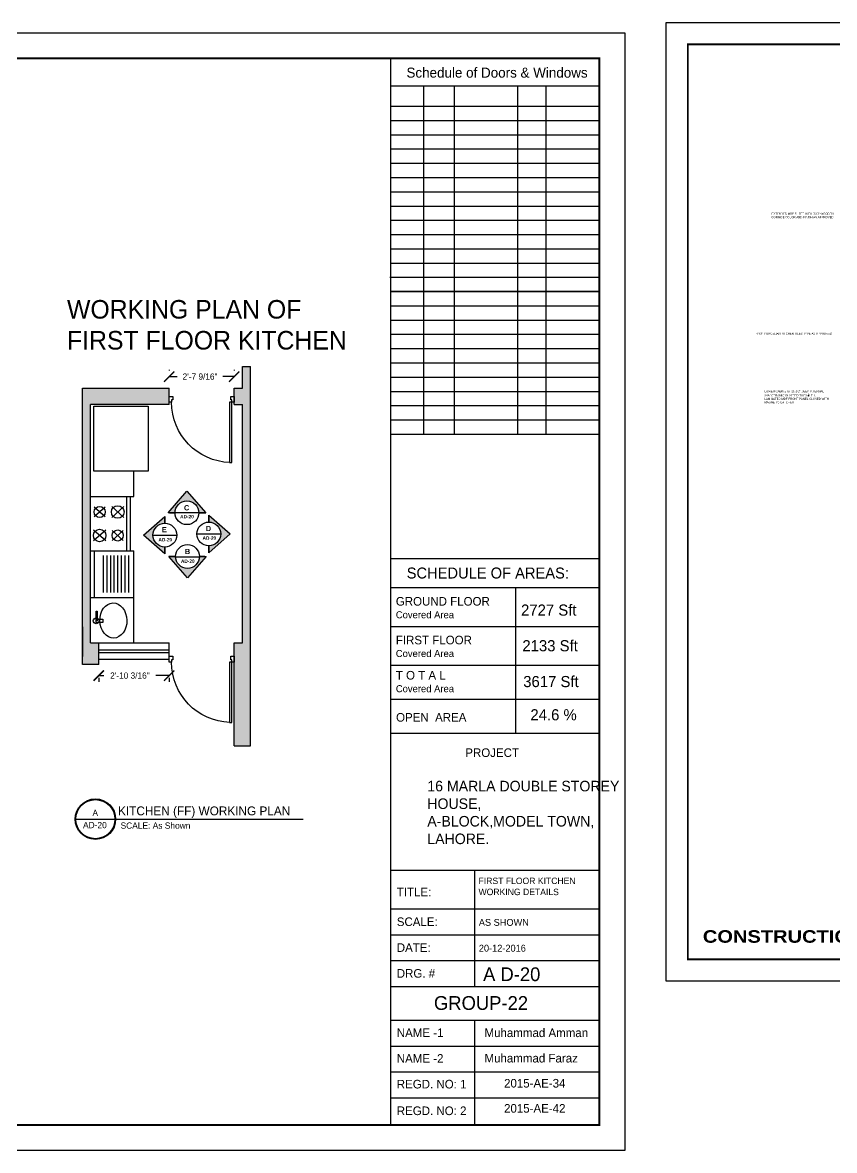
# Model space of a CAD drawing. Extents: x 10753 to 18704, y -5361 to 1140.
# Drawn here: x 16120 to 16513, y -4579 to -4032 of the extents above; entities that cross this region are included whole.
import ezdxf
from ezdxf.enums import TextEntityAlignment as Align

# ---------------------------------------------------------------- set-up
doc = ezdxf.new("R2010")
doc.units = 0
doc.header["$LTSCALE"] = 30
doc.header["$MEASUREMENT"] = 0
doc.header["$PDMODE"] = 3
doc.layers.get('0').update_dxf_attribs({"linetype": 'CONTINUOUS'})
doc.layers.get('DEFPOINTS').update_dxf_attribs({"linetype": 'CONTINUOUS'})
for name, color, linetype in [('SEAL', 1, 'CONTINUOUS'), ('SLINE', 3, 'CONTINUOUS'), ('W', 7, 'CONTINUOUS'), ('WALL', 2, 'CONTINUOUS'), ('Walls Hatch', 51, 'CONTINUOUS'), ('WL', 9, 'CONTINUOUS')]:
    doc.layers.add(name, color=color, linetype=linetype)
doc.styles.add('EE', font='eurr____.ttf')
doc.styles.add('ROMAND', font='stylu.ttf', dxfattribs={"height": 2})
doc.styles.add('SEAL TEXT', font='stylu.ttf', dxfattribs={"height": 6})
doc.styles.add('SMALL-DIM', font='stylu.ttf', dxfattribs={"height": 2})
doc.styles.get("Standard").update_dxf_attribs({"font": 'stylu.ttf', "height": 3})
doc.styles.add('STYLE3', font='ariblk.ttf', dxfattribs={"height": 1})
doc.styles.add('Work Dim', font='stylu.ttf', dxfattribs={"height": 4})
doc.dimstyles.new('D1', dxfattribs={"dimtxt": 6, "dimasz": 5, "dimexe": 1, "dimexo": 2, "dimgap": 1, "dimtad": 1, "dimdec": 4, "dimzin": 3, "dimdsep": 46, "dimlunit": 4, "dimtxsty": 'Standard', "dimcen": 3, "dimclrd": 7, "dimclre": 7, "dimclrt": 2, "dimadec": 0, "dimazin": 0, "dimtfac": 1, "dimtdec": 4, "dimtofl": 0, "dimtmove": 2, "dimatfit": 3, "dimfxl": 1, "dimfrac": 2, "dimtolj": 1, "dimtzin": 1, "dimarcsym": 0})

# ---------------------------------------------------------------- blocks, each defined once
blk = doc.blocks.new('COOKR1')
at = {"layer": 'W'}
for p, q in [((0.68, 40.15), (24.68, 40.15)), ((20.68, 10.15), (20.68, 40.15)), ((22.68, 10.15), (22.68, 40.15)), ((8.71, 28.92), (2.65, 34.38)), ((8.71, 34.38), (2.65, 28.92)), ((19.02, 28.65), (12.34, 34.65)), ((19.02, 34.65), (12.34, 28.65)), ((9.02, 21.65), (2.34, 15.65)), ((9.02, 15.65), (2.34, 21.65)), ((18.71, 21.38), (12.65, 15.92)), ((18.71, 15.92), (12.65, 21.38)), ((0.68, 10.15), (24.68, 10.15))]:
    blk.add_line(p, q, dxfattribs=at)
for centre, radius in [((5.68, 31.65), 3.08), ((15.68, 31.65), 3.49), ((5.68, 18.65), 3.49), ((15.68, 18.65), 3.08)]:
    blk.add_circle(centre, radius, dxfattribs=at)
blk = doc.blocks.new('D1')
for p, q in [((-3, 40.85), (-1.5, 40.85)), ((-3, 1.85), (-3, 40.85)), ((-1.5, 40.85), (-1.5, 1.85)), ((-40.5, 1.88), (-42, 1.88)), ((-42, 1.88), (-42, -1.88)), ((-40.5, 0.38), (-40.5, 1.88)), ((-39.75, 0.38), (-40.5, 0.38)), ((-39.75, -1.88), (-39.75, 0.38)), ((-1.5, 1.85), (-3, 1.85)), ((-2.25, 0.38), (-2.25, -1.88)), ((-1.5, 0.38), (-2.25, 0.38)), ((0, 1.88), (-1.5, 1.88)), ((-1.5, 1.88), (-1.5, 0.38)), ((0, -1.88), (0, 1.88)), ((-42, -1.88), (-39.75, -1.88)), ((-2.25, -1.88), (0, -1.88))]:
    blk.add_line(p, q)
blk.add_arc((-1.5, 1.88), 39, 91.84981, 180)
blk = doc.blocks.new('_ArchTick')
at = {"color": 0, "linetype": 'ByBlock', "const_width": 0.15}
blk.add_lwpolyline([(-0.5, -0.5), (0.5, 0.5)], dxfattribs=at)
blk = doc.blocks.new('*D421')
at = {"color": 7, "linetype": 'Continuous', "lineweight": -2, "transparency": 16777216}
for p, q in [((16156.5, -4348.49), (16158.98, -4348.49)), ((16190.67, -4348.49), (16184.22, -4348.49)), ((16156.5, -4349.53), (16156.5, -4351.49)), ((16190.67, -4349.53), (16190.67, -4351.49))]:
    blk.add_line(p, q, dxfattribs=at)
at = {"layer": 'DEFPOINTS', "color": 0, "linetype": 'Continuous', "transparency": 16777216}
for p in [(16156.5, -4340.53), (16190.67, -4340.53), (16156.5, -4348.49)]:
    blk.add_point(p, dxfattribs=at)
at = {"color": 7, "linetype": 'Continuous', "lineweight": -2, "transparency": 16777216, "xscale": 5, "yscale": 5, "zscale": 5, "rotation": 180}
blk.add_blockref('_ArchTick', (16156.5, -4348.49), dxfattribs=at)
at = {"color": 7, "linetype": 'Continuous', "lineweight": -2, "transparency": 16777216, "xscale": 5, "yscale": 5, "zscale": 5}
blk.add_blockref('_ArchTick', (16190.67, -4348.49), dxfattribs=at)
at = {"color": 0, "linetype": 'Continuous', "transparency": 16777216, "insert": (16171.6, -4348.49), "char_height": 3, "attachment_point": 5}
blk.add_mtext('\\A1;2\'-10 3/16"', dxfattribs=at)
blk = doc.blocks.new('*D422')
at = {"color": 7, "linetype": 'Continuous', "lineweight": -2, "transparency": 16777216}
for p, q in [((16190.67, -4200.1), (16190.67, -4200.45)), ((16222.21, -4200.1), (16222.21, -4200.45)), ((16190.67, -4203.45), (16194.5, -4203.45)), ((16222.21, -4203.45), (16216.76, -4203.45))]:
    blk.add_line(p, q, dxfattribs=at)
at = {"layer": 'DEFPOINTS', "color": 0, "linetype": 'Continuous', "transparency": 16777216}
for p in [(16222.21, -4203.45), (16190.67, -4209.1), (16222.21, -4209.1)]:
    blk.add_point(p, dxfattribs=at)
at = {"color": 7, "linetype": 'Continuous', "lineweight": -2, "transparency": 16777216, "xscale": 5, "yscale": 5, "zscale": 5, "rotation": 180}
blk.add_blockref('_ArchTick', (16190.67, -4203.45), dxfattribs=at)
at = {"color": 7, "linetype": 'Continuous', "lineweight": -2, "transparency": 16777216, "xscale": 5, "yscale": 5, "zscale": 5}
blk.add_blockref('_ArchTick', (16222.21, -4203.45), dxfattribs=at)
at = {"color": 0, "linetype": 'Continuous', "transparency": 16777216, "insert": (16205.63, -4203.45), "char_height": 3, "attachment_point": 5}
blk.add_mtext('\\A1;2\'-7 9/16"', dxfattribs=at)

msp = doc.modelspace()

# ---------------------------------------------------------------- hatches: boundary and pattern name
at = {"linetype": 'Continuous'}
h = msp.add_hatch(color=3, dxfattribs=at)
h.dxf.hatch_style = 1
h.paths.add_polyline_path([(16190.15544, -4269.49172), (16193.50158, -4269.49172, -0.414213562), (16199.27362, -4263.71969, -0.414213562), (16205.04565, -4269.49172), (16208.38125, -4269.49172), (16199.27362, -4259.09469)])
h.paths.add_polyline_path([(16178.17916, -4280.33795), (16188.57619, -4289.45613), (16188.57619, -4286.10998, -1), (16188.57619, -4274.56592), (16188.57619, -4271.23032)])
h.paths.add_polyline_path([(16193.74376, -4290.70729), (16190.40816, -4290.70729), (16199.51579, -4301.10432), (16208.63397, -4290.70729), (16205.28782, -4290.70729, -0.414213562), (16199.51579, -4296.47932, -0.414213562)])
h.paths.add_polyline_path([(16209.87388, -4270.66667), (16209.87388, -4274.01281, -1), (16209.87388, -4285.55687), (16209.87388, -4288.89248), (16220.27091, -4279.78484)])
at = {"layer": 'Walls Hatch'}
h = msp.add_hatch(color=51, dxfattribs=at)
h.dxf.hatch_style = 1
h.paths.add_polyline_path([(16148.60921, -4209.09904), (16148.60921, -4280.07173), (16148.60921, -4343.09944), (16156.49506, -4343.09944), (16156.49506, -4332.6441), (16152.55214, -4332.6441), (16152.55214, -4216.98489), (16190.6671, -4216.98489), (16190.6671, -4209.09904)])
h.paths.add_polyline_path([(16226.15345, -4332.6441), (16222.21052, -4332.6441), (16222.21052, -4382.58785), (16230.09638, -4382.58785), (16230.09638, -4273.50019), (16230.09638, -4198.58457), (16226.15345, -4198.58457), (16226.15345, -4209.09904), (16222.21052, -4209.09904), (16222.21052, -4216.98489), (16226.15345, -4216.98489)])

# ---------------------------------------------------------------- linework, layer by layer
for p, q in [((16226.15345, -4209.09904), (16226.15345, -4198.58457)), ((16230.09638, -4273.50019), (16230.09638, -4198.58457)), ((16148.60921, -4280.07173), (16148.60921, -4209.09904)), ((16148.60921, -4209.09904), (16190.6671, -4209.09904)), ((16190.6671, -4216.98489), (16190.6671, -4209.09904)), ((16222.21052, -4216.98489), (16222.21052, -4209.09904)), ((16222.21052, -4209.09904), (16226.15345, -4209.09904)), ((16152.55214, -4332.6441), (16152.55214, -4216.98489)), ((16190.6671, -4216.98489), (16152.55214, -4216.98489)), ((16154.13466, -4249.3476), (16154.13466, -4217.80418)), ((16154.13466, -4217.80418), (16180.42084, -4217.80418)), ((16180.42084, -4217.80418), (16180.42084, -4249.3476)), ((16222.21052, -4216.98489), (16226.15345, -4216.98489)), ((16226.15345, -4332.6441), (16226.15345, -4216.98489)), ((16180.42084, -4249.3476), (16154.13466, -4249.3476)), ((16173.58108, -4261.67141), (16173.58108, -4249.3476)), ((16230.09638, -4382.58785), (16230.09638, -4273.50019)), ((16148.60921, -4343.09944), (16148.60921, -4280.07173)), ((16154.44743, -4310.64177), (16154.44743, -4287.95759)), ((16173.58108, -4332.6441), (16173.58108, -4287.95759)), ((16158.78331, -4308.16901), (16158.78331, -4290.30202)), ((16160.53572, -4308.16901), (16160.53572, -4290.30202)), ((16162.28814, -4308.16901), (16162.28814, -4290.30202)), ((16164.04055, -4308.16901), (16164.04055, -4290.30202)), ((16165.79296, -4308.16901), (16165.79296, -4290.30202)), ((16167.54537, -4308.16901), (16167.54537, -4290.30202)), ((16169.29778, -4308.16901), (16169.29778, -4290.30202)), ((16171.0502, -4308.16901), (16171.0502, -4290.30202)), ((16152.55214, -4310.64177), (16173.58108, -4310.64177)), ((16155.25271, -4321.91749), (16155.25271, -4317.27055)), ((16155.25271, -4317.27055), (16155.73556, -4317.27055)), ((16155.73556, -4317.27055), (16155.73556, -4321.91749)), ((16148.60921, -4324.75825), (16148.60921, -4339.21565)), ((16156.49506, -4332.6441), (16190.6671, -4332.6441)), ((16156.49506, -4343.09944), (16156.49506, -4332.6441)), ((16190.6671, -4340.52996), (16190.6671, -4332.6441)), ((16222.21052, -4382.58785), (16222.21052, -4332.6441)), ((16222.21052, -4332.6441), (16226.15345, -4332.6441)), ((16156.49506, -4335.92987), (16190.6671, -4335.92987)), ((16156.49506, -4337.24418), (16190.6671, -4337.24418)), ((16156.49506, -4343.09944), (16148.60921, -4343.09944)), ((16156.49506, -4340.52996), (16190.6671, -4340.52996)), ((16222.21052, -4382.58785), (16230.09638, -4382.58785))]:
    msp.add_line(p, q)
at = {"linetype": 'Continuous'}
msp.add_line((16226.15345, -4198.58457), (16230.09638, -4198.58457), dxfattribs=at)
at = {"color": 3, "linetype": 'Continuous'}
for p, q in [((16190.15544, -4269.49172), (16199.27362, -4259.09469)), ((16199.27362, -4259.09469), (16208.38125, -4269.49172)), ((16178.17916, -4280.33795), (16188.57619, -4271.23032)), ((16188.57619, -4274.56592), (16188.57619, -4271.23032)), ((16188.57619, -4271.23032), (16188.57619, -4274.56592)), ((16193.50158, -4269.49172), (16190.15544, -4269.49172)), ((16193.50158, -4269.49172), (16190.87604, -4269.49172)), ((16190.87604, -4269.49172), (16193.50158, -4269.49172)), ((16205.04565, -4269.49172), (16193.50158, -4269.49172)), ((16205.04565, -4269.49172), (16208.38125, -4269.49172)), ((16208.38125, -4269.49172), (16205.04565, -4269.49172)), ((16209.87388, -4274.01281), (16209.87388, -4270.66667)), ((16209.87388, -4270.66667), (16220.27091, -4279.78484)), ((16209.87388, -4274.01281), (16209.87388, -4271.38727)), ((16209.87388, -4271.38727), (16209.87388, -4274.01281)), ((16188.57619, -4289.45613), (16178.17916, -4280.33795)), ((16182.80416, -4280.33795), (16194.34822, -4280.33795)), ((16204.10185, -4279.78484), (16215.64591, -4279.78484)), ((16220.27091, -4279.78484), (16209.87388, -4288.89248)), ((16188.57619, -4286.10998), (16188.57619, -4288.73552)), ((16188.57619, -4288.73552), (16188.57619, -4286.10998)), ((16188.57619, -4286.10998), (16188.57619, -4289.45613)), ((16209.87388, -4285.55687), (16209.87388, -4288.89248)), ((16209.87388, -4288.89248), (16209.87388, -4285.55687)), ((16193.74376, -4290.70729), (16190.40816, -4290.70729)), ((16190.40816, -4290.70729), (16193.74376, -4290.70729)), ((16199.51579, -4301.10432), (16190.40816, -4290.70729)), ((16193.95426, -4290.91778), (16205.49832, -4290.91778)), ((16208.63397, -4290.70729), (16199.51579, -4301.10432)), ((16205.28782, -4290.70729), (16207.91336, -4290.70729)), ((16207.91336, -4290.70729), (16205.28782, -4290.70729)), ((16205.28782, -4290.70729), (16208.63397, -4290.70729))]:
    msp.add_line(p, q, dxfattribs=at)
at = {"color": 0, "linetype": 'Continuous'}
msp.add_line((16152.55214, -4332.6441), (16156.49506, -4332.6441), dxfattribs=at)
msp.add_lwpolyline([(16155.25271, -4322.72626), (16155.25271, -4321.10873), (16158.54737, -4321.10873), (16158.54737, -4322.72626)], close=True)
at = {"color": 3, "linetype": 'Continuous'}
for centre in [(16199.27362, -4269.49172), (16188.57619, -4280.33795), (16209.87388, -4279.78484), (16199.51579, -4290.70729)]:
    msp.add_circle(centre, 5.77203, dxfattribs=at)
msp.add_circle((16155.25271, -4321.91749), 1.41618)
at = {"color": 0}
msp.add_ellipse((16163.57481, -4321.76903), major_axis=(0.20081, -8.54502), ratio=0.767908329, dxfattribs=at)
at = {"layer": 'SEAL', "color": 1}
for p, q in [((16297.93374, -4049.03268), (16297.93374, -4566.48905)), ((16399.36695, -4049.03268), (16297.93374, -4049.03268)), ((16399.36695, -4049.03268), (16297.93374, -4049.03268)), ((16297.93374, -4062.43727), (16399.36695, -4062.43727)), ((16314.07084, -4062.43727), (16314.07084, -4231.3515)), ((16328.84333, -4062.43727), (16328.84333, -4231.3515)), ((16359.63681, -4062.43727), (16359.63681, -4231.3515)), ((16373.31742, -4062.43727), (16373.31742, -4231.3515)), ((16297.93374, -4072.28578), (16399.36695, -4072.28578)), ((16297.93374, -4079.20168), (16399.36695, -4079.20168)), ((16297.93374, -4086.11758), (16399.36695, -4086.11758)), ((16297.93374, -4093.03348), (16399.36695, -4093.03348)), ((16297.93374, -4099.94939), (16399.36695, -4099.94939)), ((16297.93374, -4106.86529), (16399.36695, -4106.86529)), ((16297.93374, -4113.78119), (16399.36695, -4113.78119)), ((16297.93374, -4120.69709), (16399.36695, -4120.69709)), ((16297.93374, -4127.61299), (16399.36695, -4127.61299)), ((16297.93374, -4134.52889), (16399.36695, -4134.52889)), ((16297.93374, -4141.44479), (16399.36695, -4141.44479)), ((16297.93374, -4148.36069), (16399.36695, -4148.36069)), ((16297.72935, -4155.27659), (16399.16256, -4155.27659)), ((16297.72935, -4155.27659), (16375.97827, -4155.27659)), ((16297.72935, -4155.27659), (16399.16256, -4155.27659)), ((16297.93374, -4155.27659), (16399.36695, -4155.27659)), ((16297.93374, -4155.27659), (16399.36695, -4155.27659)), ((16399.36695, -4162.19249), (16297.93374, -4162.19249)), ((16297.93374, -4162.19249), (16399.36695, -4162.19249)), ((16297.93374, -4169.10839), (16399.36695, -4169.10839)), ((16297.93374, -4176.0243), (16399.36695, -4176.0243)), ((16297.93374, -4182.9402), (16399.36695, -4182.9402)), ((16297.93374, -4189.8561), (16399.36695, -4189.8561)), ((16297.93374, -4196.772), (16399.36695, -4196.772)), ((16297.93374, -4203.6879), (16399.36695, -4203.6879)), ((16297.93374, -4210.6038), (16399.36695, -4210.6038)), ((16297.93374, -4217.5197), (16399.36695, -4217.5197)), ((16297.93374, -4224.4356), (16399.36695, -4224.4356)), ((16297.93374, -4231.3515), (16399.36695, -4231.3515)), ((16399.36695, -4291.90722), (16297.93374, -4291.90722)), ((16399.36695, -4305.98708), (16297.93374, -4305.98708)), ((16358.57846, -4305.98708), (16358.57846, -4376.55796)), ((16399.36695, -4324.77024), (16297.93374, -4324.77024)), ((16399.36695, -4343.55341), (16297.93374, -4343.55341)), ((16399.36695, -4360.05569), (16297.93374, -4360.05569)), ((16399.36695, -4360.05569), (16297.93374, -4360.05569)), ((16399.36695, -4376.55796), (16297.93374, -4376.55796)), ((16399.36695, -4443.05841), (16297.93374, -4443.05841)), ((16338.79132, -4443.05841), (16338.79132, -4499.40122)), ((16399.36695, -4461.84157), (16297.93374, -4461.84157)), ((16399.36695, -4474.36368), (16297.93374, -4474.36368)), ((16399.36695, -4486.8858), (16297.93374, -4486.8858)), ((16399.36695, -4499.40122), (16297.93374, -4499.40122)), ((16399.36695, -4499.40122), (16297.93374, -4499.40122)), ((16399.36695, -4515.84518), (16297.93374, -4515.84518)), ((16338.79132, -4515.84518), (16338.79132, -4565.93362)), ((16399.36695, -4528.36729), (16297.93374, -4528.36729)), ((16399.36695, -4540.8894), (16297.93374, -4540.8894)), ((16399.36695, -4553.41151), (16297.93374, -4553.41151))]:
    msp.add_line(p, q, dxfattribs=at)
for points in [[(17124.29129, -4031.71161), (17124.29129, -4496.70409), (16431.69984, -4496.70409), (16431.69984, -4031.71161)], [(16411.68734, -4036.71229), (16411.68734, -4578.80944), (15604.25094, -4578.80944), (15604.25094, -4036.71229)]]:
    msp.add_lwpolyline(points, close=True, dxfattribs=at)
at = {"layer": 'SLINE'}
msp.add_line((16145.05042, -4418.10587), (16255.58563, -4418.10587), dxfattribs=at)
for radius in [9.81095, 9.47309]:
    msp.add_circle((16154.86137, -4418.10587), radius, dxfattribs=at)
at = {"layer": 'WL'}
for points, const_width in [([(17113.72328, -4042.27962), (17113.72328, -4486.13608), (16442.26785, -4486.13608), (16442.26785, -4042.27962)], 0.88067), ([(16399.36695, -4049.03268), (16399.36695, -4566.48905), (15616.57133, -4566.48905), (15616.57133, -4049.03268)], 1.0267)]:
    msp.add_lwpolyline(points, close=True, dxfattribs=dict(at, const_width=const_width))

# ---------------------------------------------------------------- block references
at = {"xscale": -0.7510338110236797, "yscale": 0.7510338110236797, "zscale": 0.7510338110236797, "rotation": 180}
for p in [(16222.21052, -4214.45015), (16222.21052, -4340.52996)]:
    msp.add_blockref('D1', p, dxfattribs=at)
at = {"xscale": 0.8762061128609596, "yscale": 0.8762061128609596, "zscale": 0.8762061128609596}
msp.add_blockref('COOKR1', (16151.9559, -4296.85295), dxfattribs=at)

# ---------------------------------------------------------------- texts
at = {"color": 230, "linetype": 'Continuous', "char_height": 1, "attachment_point": 1, "style": 'EE'}
for s, width, insert in [('EXTENDED MDF SHEET WITH 3\'X3" WOODEN CORNICE COLOR AND FINISH AS APPROVED', 31.9498116, (16482.81969, -4123.93409)), ('4"X4" PORCELIAN KITCHEN TILES TYPE AS APPROVED', 37.4822119, (16475.39613, -4182.06498)), ('\\A1;LOWER CABINETS  21-1/2" DEEP INTERNAL 6X6" CERAMIC GLAZEED TILES {\\H0.7x;\\S3/4;}" TH. LAMINATED MDF FRONT PANEL CLOSED WITH MAGNETIC CATCHER.', 30.9188408, (16479.38222, -4210.0519))]:
    msp.add_mtext_dynamic_manual_height_columns(s, width=width, gutter_width=45, heights=[0], dxfattribs=dict(at, insert=insert))
at = {"color": 230, "linetype": 'Continuous', "insert": (16141.08947, -4166.3043), "char_height": 9, "attachment_point": 1}
msp.add_mtext_dynamic_manual_height_columns('WORKING PLAN OF FIRST FLOOR KITCHEN', width=150.1865088, gutter_width=10, heights=[0], dxfattribs=at)
at = {"color": 3, "linetype": 'Continuous', "attachment_point": 1, "style": 'EE'}
for s, width, insert, char_height in [('{\\fEuroRoman|b1|i0|c2|p2;C}', 4.6763788, (16197.84264, -4265.80344), 2.5602183), ('{\\fEuroRoman|b1|i0|c2|p2;AD-20}', 6.7565848, (16195.97557, -4270.53536), 1.6578499), ('{\\fEuroRoman|b1|i0|c2|p2;E}', 17.323162, (16187.14519, -4276.41164), 2.5602183), ('{\\fEuroRoman|b1|i0|c2|p2;D}', 17.323162, (16208.44288, -4275.85853), 2.5602183), ('{\\fEuroRoman|b1|i0|c2|p2;AD-20}', 7.135604, (16185.46197, -4281.73662), 1.6578499), ('{\\fEuroRoman|b1|i0|c2|p2;AD-20}', 7.135604, (16206.85847, -4280.93892), 1.6578499), ('{\\fEuroRoman|b1|i0|c2|p2;B}', 17.323162, (16198.29529, -4286.99147), 2.5602183), ('{\\fEuroRoman|b1|i0|c2|p2;AD-20}', 7.135604, (16196.37288, -4292.16621), 1.6578499)]:
    msp.add_mtext_dynamic_manual_height_columns(s, width=width, gutter_width=45, heights=[0], dxfattribs=dict(at, insert=insert, char_height=char_height))
at = {"layer": 'SEAL', "color": 1, "style": 'SEAL TEXT'}
msp.add_text('Schedule of Doors & Windows', height=4.8663833, dxfattribs=at).set_placement((16349.70264, -4058.4331), align=Align.CENTER)
at = {"layer": 'SEAL', "color": 1}
for s, height, style, p in [('SCHEDULE OF AREAS:', 5.3218971, 'ROMAND', (16305.86373, -4301.38123)), ('GROUND FLOOR', 4.1740369, 'ROMAND', (16300.59929, -4314.53814)), ('2727 Sft', 5.401436, 'SEAL TEXT', (16361.33014, -4319.39726)), ('Covered Area', 3.4221917, 'SEAL TEXT', (16300.59929, -4320.68867)), ('FIRST FLOOR', 4.1740369, 'ROMAND', (16300.59929, -4333.32131)), ('2133 Sft', 5.401436, 'SEAL TEXT', (16361.98447, -4336.68403)), ('Covered Area', 3.4221917, 'SEAL TEXT', (16300.59929, -4339.47184)), ('T O T A L', 4.174037, 'ROMAND', (16300.59929, -4350.3938)), ('3617 Sft', 5.401436, 'SEAL TEXT', (16362.39895, -4354.07261)), ('Covered Area', 3.4221917, 'SEAL TEXT', (16300.59929, -4356.54433)), ('24.6 %%%', 5.401436, 'SEAL TEXT', (16365.87353, -4370.18349)), ('OPEN  AREA', 4.174037, 'ROMAND', (16300.72168, -4370.82171)), ('PROJECT', 4.174037, 'ROMAND', (16334.2927, -4387.95626)), ('FIRST FLOOR KITCHEN', 3.1210221, 'SEAL TEXT', (16340.73033, -4449.60081)), ('TITLE:', 4.174037, 'ROMAND', (16301.06427, -4455.58052)), ('WORKING DETAILS', 3.1210221, 'SEAL TEXT', (16340.73033, -4454.96985)), ('SCALE:', 4.174037, 'ROMAND', (16301.06427, -4469.96523)), ('AS SHOWN', 3.334881, 'SEAL TEXT', (16340.8632, -4469.84904)), ('DATE:', 4.174037, 'ROMAND', (16301.06427, -4482.48734)), ('20-12-2016', 3.334881, 'SEAL TEXT', (16340.8632, -4482.37115)), ('DRG. #', 4.174037, 'ROMAND', (16301.06427, -4495.00945)), ('A D-20', 6.669761, 'SEAL TEXT', (16342.93508, -4496.6707)), ('GROUP-22', 6.678459, 'Work Dim', (16319.08875, -4510.63091)), ('NAME -1', 4.174037, 'ROMAND', (16301.06427, -4523.81632)), ('Muhammad Amman', 4.1740369, 'ROMAND', (16343.62312, -4523.81632)), ('NAME -2', 4.174037, 'ROMAND', (16301.06427, -4536.27763)), ('Muhammad Faraz', 4.1740369, 'ROMAND', (16343.62312, -4536.13833)), ('REGD. NO: 1', 4.1740369, 'ROMAND', (16301.06427, -4548.73894)), ('2015-AE-34', 4.174037, 'ROMAND', (16353.09737, -4548.31008)), ('2015-AE-42', 4.174037, 'ROMAND', (16353.09737, -4560.48181)), ('REGD. NO: 2', 4.1740369, 'ROMAND', (16301.06427, -4561.66202))]:
    msp.add_text(s, height=height, dxfattribs=dict(at, style=style)).set_placement(p)
at = {"layer": 'SEAL', "color": 1, "insert": (16315.87234, -4399.50811), "char_height": 5.1177182, "attachment_point": 1, "style": 'ROMAND'}
msp.add_mtext_dynamic_manual_height_columns('16 MARLA DOUBLE STOREY HOUSE,^JA-BLOCK,MODEL TOWN, LAHORE.', width=94.2270095, gutter_width=45, heights=[0], dxfattribs=at)
at = {"layer": 'SLINE', "style": 'SMALL-DIM'}
for s, height, p in [('A', 3.0375, (16153.4315, -4416.57512)), ('KITCHEN (FF) WORKING PLAN', 4.2757912, (16165.84448, -4416.24279, 0.04541)), ('AD-20', 3.0375, (16148.86865, -4422.50126)), ('SCALE: As Shown', 3.0375, (16167.08558, -4422.75177, 0.06863))]:
    msp.add_text(s, height=height, dxfattribs=at).set_placement(p)
at = {"layer": 'WALL', "color": 1, "style": 'STYLE3'}
msp.add_text('CONSTRUCTION DRAWINGS', height=6.0892022, dxfattribs=at).set_placement((16517.12861, -4478.06163), align=Align.CENTER)

# ---------------------------------------------------------------- dimensions: what is measured, and where the dimension line sits
at = {"color": 0, "linetype": 'Continuous'}
for base, p1, p2, picture, middle in [((16222.21052, -4203.4517), (16190.6671, -4209.09904), (16222.21052, -4209.09904), '*D422', (16205.63057, -4203.4517)), ((16156.49506, -4348.48972), (16190.6671, -4340.52996), (16156.49506, -4340.52996), '*D421', (16171.60271, -4348.48972))]:
    dim = msp.add_linear_dim(base=base, p1=p1, p2=p2, angle=180, dimstyle='D1', override={"dimtxt": 2, "dimexe": 3, "dimexo": 9, "dimblk": 'ArchTick', "dimclrt": 0, "dimldrblk": 'ArchTick'}, dxfattribs=at)
    dim.commit()
    dim.dimension.update_dxf_attribs({"geometry": picture, "text_midpoint": middle, "dimtype": 160})

doc.saveas('drawing.dxf')
